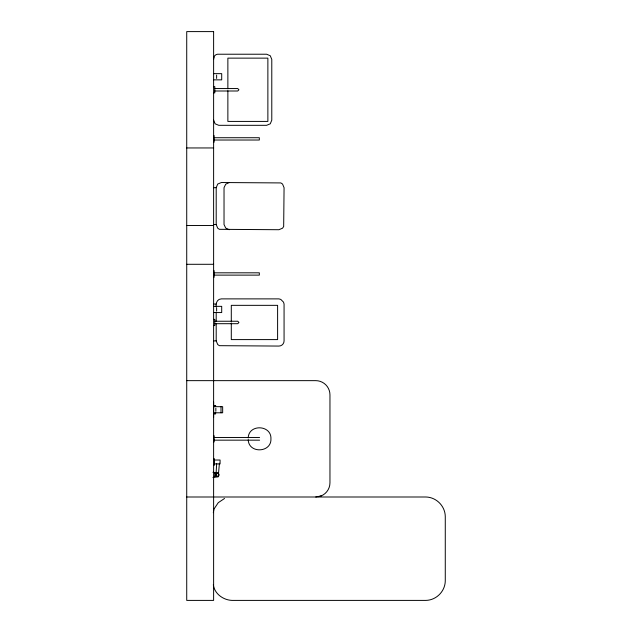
<?xml version="1.0" encoding="UTF-8"?>
<svg xmlns="http://www.w3.org/2000/svg" width="632" height="632" viewBox="0 0 632 632"><rect width="100%" height="100%" fill="white"/><g stroke="black" fill="none" stroke-linecap="round" stroke-linejoin="round"><path stroke-width="0.95" d="M218.585 476.101L218.585 473.637L217.353 473.123L216.12 473.637L215.607 474.869L216.12 476.101L217.353 476.615L218.585 476.101L219.099 474.869L218.585 473.637M216.673 463.691L215.994 474.869L216.389 475.833M219.423 463.193L218.309 475.833M248.226 437.913C248.589 423.859 271.578 424.767 270.938 438.821C271.578 452.875 248.589 453.784 248.226 439.73M213.616 59.4L214.003 57.417M216.199 187.704L217.716 184.046L221.366 182.53L280.877 182.925L282.551 184.046L284.068 187.704L283.673 226.525L282.551 228.199L278.902 229.716L219.391 229.321L217.716 228.199L216.199 224.542L216.199 187.704L213.616 187.704M216.199 306.954C215.52 303.407 217.21 298.897 221.366 298.881L278.902 298.881L280.79 299.418L283.531 302.159L284.068 304.047L284.068 340.893A5.175 5.175 0 0 1 278.902 346.067L219.391 345.672L217.716 344.551L216.199 340.893L216.199 323.442M213.316 512.678L214.058 508.965L218.261 502.677L224.55 498.474M215.994 474.869L216.389 473.913M229.203 182.53L225.703 184.204L224.028 187.704L224.028 224.542L225.703 228.041L229.203 229.716M315.739 496.997L321.182 495.915M213.616 73.652L221.706 73.652L221.706 79.861L213.616 79.861M213.616 86.687L214.801 86.687L214.801 92.865L213.616 92.865M214.801 88.551L237.758 88.551L238.928 89.776L237.758 91L214.801 91M213.616 135.564L214.082 135.564L214.082 142.184L213.616 142.184M214.082 137.721L259.333 137.721L259.333 140.02L214.082 140.02M186.724 147.951L213.616 147.951M213.616 224.542L216.199 224.542M186.724 225.513L213.616 225.513M186.724 264.295L213.616 264.295M213.616 270.654L214.082 270.654L214.082 277.274L213.616 277.274M214.082 272.819L259.333 272.819L259.333 275.118L214.082 275.118M213.616 304.047L216.199 304.047M213.616 306.346L221.706 306.346L221.706 312.556L213.616 312.556M213.616 319.381L214.801 319.381L214.801 325.559L213.616 325.559M214.801 321.246L237.758 321.246L238.928 322.47L237.758 323.695L214.801 323.695M213.616 340.893L216.199 340.893M186.724 380.646L315.739 380.646A14.22 14.22 0 0 1 329.959 394.866L329.959 482.777A14.22 14.22 0 0 1 318.512 496.72M213.616 401.976L213.616 417.491M214.003 405.531L215.646 405.531L215.646 406.092M214.003 406.676L222.662 406.676L222.662 412.791L214.003 412.791M214.003 413.936L215.646 413.936L215.646 413.375M213.616 435.74L214.13 435.74L214.13 441.902L213.616 441.902M214.13 437.47L259.61 437.47M214.13 440.164L259.61 440.164M213.616 458.729L214.39 458.729L214.39 465.192L213.616 465.192M214.39 460.025L220.078 460.025L220.078 463.904L214.39 463.904M212.929 472.286L218.293 472.926L218.293 473.494L214.801 473.494M214.801 476.244L218.293 476.244L218.293 476.812L212.929 477.452M186.724 496.997L425.881 496.997C436.301 497.202 445.07 505.971 445.276 516.384L445.276 581.006C445.07 591.426 436.301 600.195 425.881 600.4L231.968 600.4C223.215 600.06 214.422 593.725 213.316 584.719M218.309 473.913L218.712 474.869M213.616 120.151L215.125 123.809L218.783 125.318L266.617 125.318L270.267 123.809L271.784 120.151L271.784 59.4L270.267 55.742L266.617 54.226L218.783 54.226A4.574 4.574 0 0 0 213.806 57.307M231.296 321.522L231.296 305.343L277.606 305.343L277.606 339.597L231.296 339.597L231.296 322.96M227.868 88.82L227.868 58.136L267.873 58.136L267.873 121.415L227.868 121.415L227.868 90.731M221.01 406.676L221.01 412.791M216.626 75.066L216.626 78.447M216.626 307.76L216.626 311.142M216.199 312.777L216.199 321.498M215.844 408.201L215.844 411.258M215.646 412.38L215.646 412.791M214.801 473.044L214.801 476.702M213.616 31.6L186.724 31.6L186.724 600.4L213.616 600.4L213.616 31.6"/></g></svg>
